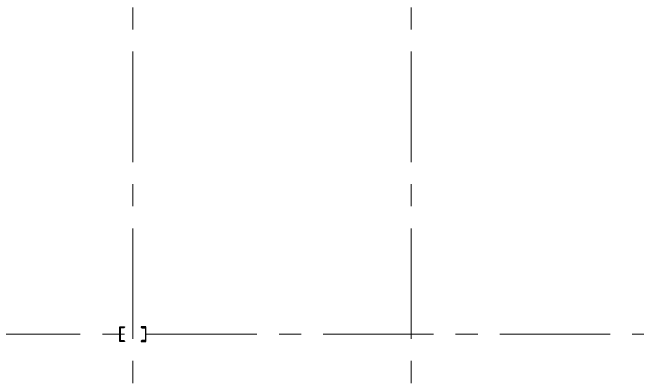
# Model space of a CAD drawing. Header units: millimetres. Extents: x 3470347 to 5996549, y -3470518 to 17149644.
# Drawn here: x 4845416 to 4856201, y 6628263 to 6634573 of the extents above; entities that cross this region are included whole.
import ezdxf

# ---------------------------------------------------------------- set-up
doc = ezdxf.new("R2010")
doc.units = ezdxf.units.MM
doc.header["$MEASUREMENT"] = 0
doc.linetypes.add('CENTER', pattern=[50.8, 31.75, -6.35, 6.35, -6.35])
doc.layers.get('0').update_dxf_attribs({"linetype": 'CONTINUOUS', "lineweight": 25})
doc.layers.add('CENTER', color=8, linetype='CENTER', lineweight=0)

msp = doc.modelspace()

# ---------------------------------------------------------------- hatches: boundary and pattern name
at = {"transparency": 33554559}
h = msp.add_hatch(color=1, dxfattribs=at)
h.dxf.hatch_style = 1
h.paths.add_polyline_path([(4847267.87, 6629152.26), (4847267.87, 6628902.26), (4847347.87, 6628902.26), (4847347.87, 6628906.36, 0.41421356), (4847337.87, 6628916.36), (4847284.97, 6628916.36, -0.41421356), (4847274.97, 6628926.36), (4847274.97, 6629128.16, -0.41421356), (4847284.97, 6629138.16), (4847337.87, 6629138.16, 0.41421356), (4847347.87, 6629148.16), (4847347.87, 6629152.26)])
h = msp.add_hatch(color=1, dxfattribs=at)
h.dxf.hatch_style = 1
h.paths.add_polyline_path([(4847717.87, 6629152.26), (4847717.87, 6628902.26), (4847637.87, 6628902.26), (4847637.87, 6628906.36, -0.41421356), (4847647.87, 6628916.36), (4847700.77, 6628916.36, 0.41421356), (4847710.77, 6628926.36), (4847710.77, 6629128.16, 0.41421356), (4847700.77, 6629138.16), (4847647.87, 6629138.16, -0.41421356), (4847637.87, 6629148.16), (4847637.87, 6629152.26)])

# ---------------------------------------------------------------- linework, layer by layer
at = {"color": 1, "elevation": 0}
for points in [[(4847347.87, 6629152.26), (4847347.87, 6629148.16, -0.41421356), (4847337.87, 6629138.16), (4847284.97, 6629138.16, 0.41421356), (4847274.97, 6629128.16), (4847274.97, 6628926.36, 0.41421356), (4847284.97, 6628916.36), (4847337.87, 6628916.36, -0.41421356), (4847347.87, 6628906.36), (4847347.87, 6628902.26), (4847267.87, 6628902.26), (4847267.87, 6629152.26)], [(4847637.87, 6629152.26), (4847637.87, 6629148.16, 0.41421356), (4847647.87, 6629138.16), (4847700.77, 6629138.16, -0.41421356), (4847710.77, 6629128.16), (4847710.77, 6628926.36, -0.41421356), (4847700.77, 6628916.36), (4847647.87, 6628916.36, 0.41421356), (4847637.87, 6628906.36), (4847637.87, 6628902.26), (4847717.87, 6628902.26), (4847717.87, 6629152.26)]]:
    msp.add_lwpolyline(points, format="xyb", close=True, dxfattribs=at)
at = {"layer": 'CENTER', "color": 8, "ltscale": 60}
for p, q in [((4847492.87, 6646090.98, 0), (4847492.87, 6608276.48, 0)), ((4852292.54, 6646090.98, 0), (4852292.54, 6608276.48, 0)), ((4864873.95, 6629027.26, 0), (4827811.52, 6629027.26, 0))]:
    msp.add_line(p, q, dxfattribs=at)

doc.saveas('drawing.dxf')
